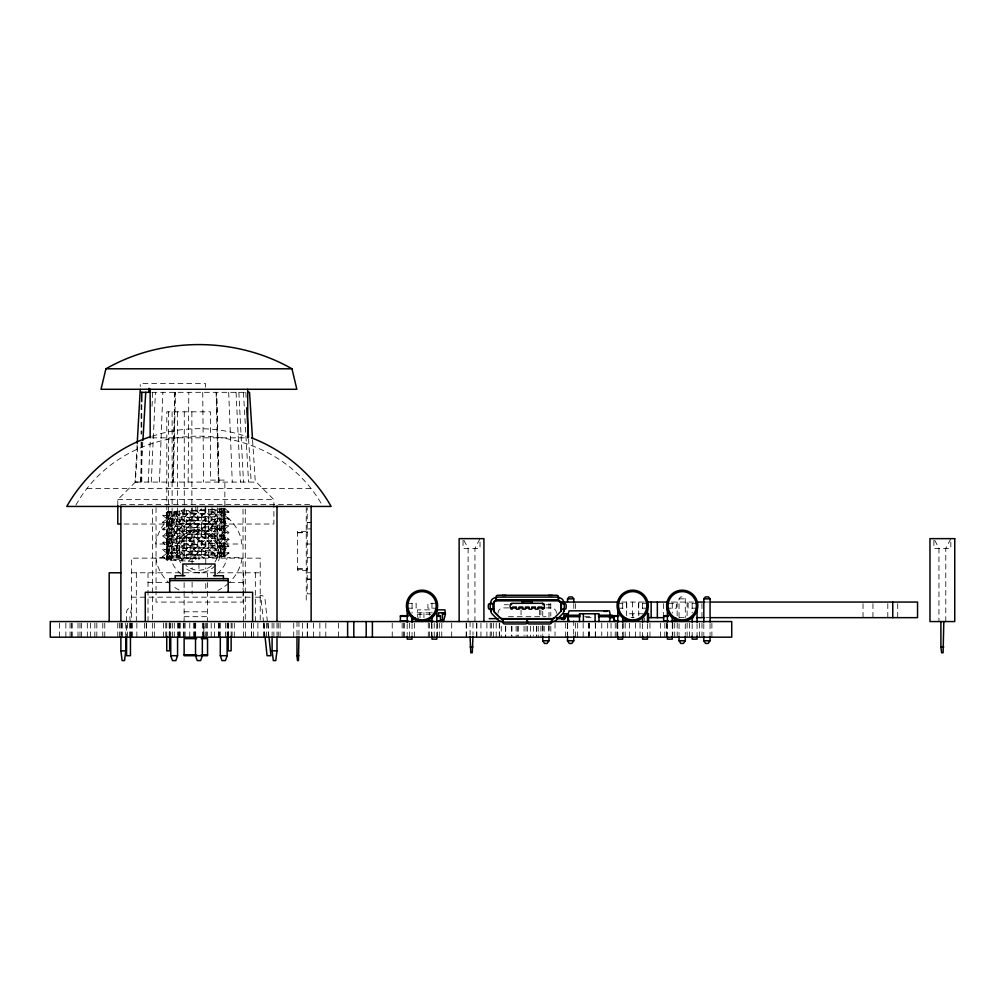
<?xml version="1.0" encoding="UTF-8"?>
<svg xmlns="http://www.w3.org/2000/svg" width="1005" height="1005" viewBox="0 0 1005 1005"><rect width="100%" height="100%" fill="white"/><g stroke="black" fill="none" stroke-linecap="round" stroke-linejoin="round"><path stroke-width="0.75" stroke-dasharray="5 3.75" d="M188.161 482.086L188.789 392.327M173.375 482.086L175.448 392.327M159.443 482.086L162.848 392.327M151.265 482.086L155.436 392.327M148.212 482.086L150.273 440.303M152.031 406.259L152.697 392.327M137.132 444.989L135.059 482.048L141.793 482.048L141.78 441.836M140.499 482.086L142.836 441.848M117.786 505.741L117.786 499.648L135.361 482.086L137.735 444.939M195.837 554.735L195.837 561.569L166.566 559.86L166.566 512.06L167.559 512.336C162.735 532.55 182.86 546.356 195.837 558.152L162.659 556.443L167.559 552.75L224.102 549.898L229.002 546.205L224.102 542.499L167.559 539.66L162.659 535.954L167.559 532.261L224.102 529.409L229.002 525.716L224.102 522.01L167.559 519.17L162.659 515.465L167.559 511.771L224.856 508.706M181.202 561.004C196.201 544.559 221.967 532.939 225.095 508.643L229.002 512.06L224.102 515.753L167.559 518.593L162.659 522.298L167.559 525.992L224.102 528.844L229.002 532.537L225.095 535.954L167.559 539.082L162.659 542.788L167.559 546.481L224.102 549.333L229.002 553.026L224.102 556.732L166.566 559.86C169.418 536.369 194.066 524.824 208.688 509.146L208.688 557.649M224.102 556.154C228.939 535.941 208.814 522.148 195.837 510.352L229.002 512.06L162.659 515.465L229.002 518.882L224.102 522.587L167.559 525.427L162.659 529.133L167.559 532.826L224.102 535.678L229.002 539.371L224.102 543.064L167.559 545.916L162.659 549.609L166.566 553.026L225.095 556.443L225.095 508.643M418.67 620.11L417.113 614.256L417.577 609.859L432.778 609.859M218.487 560.803C234.353 517.248 160.21 521.118 180.523 562.787M166.566 559.86L162.659 556.443L229.002 553.026L162.659 549.609L229.002 546.205L162.659 542.788L229.002 539.371L162.659 535.954L229.002 532.537L162.659 529.133L229.002 525.716L162.659 522.298L229.002 518.882L224.102 515.188L170.486 512.625C159.393 529.949 175.259 547.863 188.262 558.441M167.559 560.149C176.666 537.964 200.083 527.085 215.007 509.435L215.007 557.373M223.374 510C213.362 531.796 189.92 542.637 175.134 560.715M221.175 555.878C232.281 538.542 216.402 520.64 203.412 510.063M75.852 505.163C127.736 412.527 271.853 413.407 322.881 506.445M175.134 512.902C160.901 526.394 167.119 547.863 181.202 558.717M170.486 560.426C183.463 540.275 206.553 529.447 220.007 509.711M216.527 555.589C230.773 542.11 224.542 520.64 210.472 509.774M679.041 617.472L679.041 598.842L680.599 596.92L683.727 596.92L685.284 598.842L685.284 617.472M181.202 513.191C167.119 524.057 160.901 545.514 175.134 559.006M210.472 555.313C224.542 544.446 230.773 522.977 216.527 509.497M188.262 513.48C175.259 524.057 159.393 541.959 170.486 559.295M203.412 555.024C216.402 544.446 232.281 526.545 221.175 509.208M188.262 561.28C202.495 547.097 229.153 532.901 224.102 508.919M215.246 565.526C207.432 574.307 192.922 575.061 184.242 567.147M152.069 436.27C182.244 426.158 215.623 426.158 245.798 436.27M151.906 392.327L246.162 392.327M151.818 437.841L246.049 437.841M135.361 482.086L256.313 482.086L273.888 499.648L273.888 524.032L123.565 524.032M87.033 488.531L310.846 488.531M117.786 499.648L273.888 499.648M120.889 504.497L311.135 504.497M307.228 522.424L311.135 522.424M307.228 522.562L311.135 522.562M307.228 528.919L311.135 528.919M306.249 531.344L297.467 531.344L297.467 570.325L306.249 570.325M297.467 532.663L307.228 532.663M297.467 532.725L307.228 532.725M307.228 544.007L311.135 544.007M307.228 557.662L311.135 557.662M297.467 568.943L307.228 568.943M297.467 569.006L307.228 569.006M131.441 572.787L180.988 572.787M184.129 572.787L260.22 572.787M307.228 572.762L311.135 572.762M307.228 579.106L311.135 579.106M307.228 579.244L311.135 579.244M148.024 582.548L168.425 582.548M229.517 582.548L243.637 582.548M311.135 593.842L307.228 593.842L307.228 507.827M131.441 597.171L253.888 597.171M255.345 597.171L260.22 597.171M679.041 598.842L685.284 598.842M621.718 602.058L644.959 602.058M671.378 602.058L693.437 602.058M704.43 602.058L709.392 602.058M407.188 603.314L416.133 603.314L416.133 608.188L408.407 608.188M435.63 603.314L427.916 603.314L427.916 608.188L435.63 608.188M617.824 603.314L626.768 603.314L626.768 608.188L617.824 608.188M647.484 603.314L638.552 603.314L638.552 608.188L647.484 608.188M668.614 603.314L676.327 603.314L676.327 608.188L668.614 608.188M697.055 603.314L688.111 603.314L688.111 608.188L695.837 608.188M504.133 604.734L508.442 604.734M546.067 604.734L550.376 604.734L550.376 600.638M508.693 607.912L503.354 607.912A5.364 5.364 0 0 0 497.99 613.276M545.816 607.912L551.155 607.912A5.364 5.364 0 0 1 556.519 613.276M184.129 611.806L207.545 611.806M417.113 612.786L432.728 612.786M643.187 613.766L629.042 613.766L629.042 616.882M417.113 614.256L431.258 614.256M184.129 616.693L207.545 616.693M508.48 616.693L546.029 616.693M584.722 616.693L592.422 616.693M586.103 617.66L592.297 617.66M631.014 617.66L634.117 617.66M679.217 617.66L684.606 617.66M705.874 617.66L709.141 617.66M167.559 512.336L170.486 512.625M188.262 510.628C201.854 523.994 222.997 535.451 225.095 556.443M203.412 557.863C189.807 544.509 168.664 533.039 166.566 512.06M181.202 510.917C195.636 525.854 216.037 536.657 224.102 556.732M210.472 557.587C196.038 542.65 175.636 531.833 167.559 511.771M175.134 511.206C189.179 527.776 209.178 538.63 221.175 557.009M216.527 557.298C202.482 540.715 182.483 529.861 170.486 511.482M167.559 559.571C162.546 536.532 187.533 522.424 201.503 508.857L201.503 557.938M267.38 621.731L265.106 600.098A4.874 4.874 0 0 0 260.22 595.224L259.968 599.106L261.187 599.972L263.486 621.806M267.544 623.276L268.838 635.637M263.649 623.351L264.943 635.675M252.607 440.303L255.295 482.086M245.81 392.327L246.275 400.065M248.587 438.758L251.175 482.086M243.461 392.327L248.574 482.086M238.851 392.327L243.499 482.086M236.075 392.327L240.434 482.086M228.7 392.327L232.268 482.086M216.1 392.327L218.336 482.086M202.721 392.327L203.575 482.086M945.78 621.567L945.78 548.391L950.843 538.642L950.843 548.391L933.871 548.391L933.871 538.642L938.946 548.391L938.946 621.567M897.716 603.616L897.716 617.66M887.804 603.616L887.804 617.66M872.943 603.616L872.943 617.66M863.031 603.616L863.031 617.66M711.892 623.125L711.892 637.183M710.058 623.678L710.058 634.544M703.814 623.678L703.814 634.544M701.98 623.125L701.98 637.183M701.955 603.616L701.955 617.66M699.505 623.125L699.505 637.183M697.055 623.716L697.055 636.052M692.169 603.314L692.169 613.125M692.169 623.716L692.169 636.052M689.593 623.125L689.593 637.183M687.119 623.125L687.119 637.183M687.081 602.058L687.081 617.66M685.284 623.678L685.284 634.544M679.041 623.678L679.041 634.544M677.169 602.058L677.169 617.66M677.207 623.125L677.207 637.183M674.732 623.125L674.732 637.183M672.747 623.125L672.747 637.183M672.27 603.314L672.27 613.125M672.27 623.716L672.27 634.544M667.383 623.716L667.383 634.544M666.792 623.125L666.792 637.183M666.554 623.125L666.554 637.183M664.82 623.125L664.82 637.183M663.539 603.616L663.539 614.545M660.599 623.125L660.599 637.183M649.946 623.125L649.946 637.183M647.484 623.716L647.484 636.052M644.645 617.861L644.645 620.588M642.61 603.314L642.61 610.06M642.61 623.716L642.61 636.052M640.034 623.125L640.034 637.183M638.765 602.058L638.765 617.66M635.575 623.125L635.575 637.183M632.936 613.766L632.936 617.861M632.56 602.058L632.56 617.66M629.62 623.125L629.62 637.183M626.366 602.058L626.366 617.66M625.16 623.125L625.16 637.183M623.188 623.125L623.188 637.183M622.698 603.314L622.698 610.06M622.698 623.716L622.698 634.544M617.824 623.716L617.824 634.544M617.233 623.125L617.233 637.183M616.995 623.125L616.995 637.183M615.248 623.125L615.248 637.183M611.04 623.125L611.04 637.183M607.698 623.125L607.698 637.183M601.756 623.125L601.756 635.612M595.425 623.125L595.425 637.183M595.299 623.125L595.299 637.183M589.345 623.125L589.345 635.612M589.118 623.125L589.118 637.183M588.402 623.125L588.402 637.183M583.164 623.125L583.164 637.183M577.674 623.125L577.674 637.183M575.564 603.616L575.564 609.859M575.601 623.125L575.601 637.183M573.767 603.503L573.767 609.708M573.767 620.575L573.629 637.183M567.674 623.125L567.674 637.183M567.524 623.678L567.524 634.544M565.689 623.125L565.689 637.183M555.036 623.125L555.036 635.612M550.828 626.253L550.828 634.055M550.79 603.616L550.79 616.103M548.994 603.503L548.994 617.472M548.994 625.236L548.994 634.544M548.843 626.253L548.843 634.055M544.195 626.253L544.195 634.055M542.888 626.253L542.888 634.055M542.75 611.266L542.75 617.472M542.75 625.236L542.75 634.544M540.878 609.859L540.878 617.66M540.916 626.253L540.916 637.183M539.635 609.859L539.635 616.103M538.253 626.253L538.253 637.183M536.695 626.253L536.695 637.183M536.456 626.253L536.456 635.612M533.354 626.253L533.354 635.612M530.502 626.253L530.502 637.183M527.411 626.253L527.411 637.183M526.042 626.253L526.042 635.612M524.057 626.253L524.057 635.612M521.055 609.859L521.055 617.66M518.115 626.253L518.115 637.183M517.864 626.253L517.864 635.612M516.13 626.253L516.13 637.183M511.909 626.253L511.909 637.183M511.671 626.253L511.671 635.612M505.716 626.253L505.716 637.183M505.477 626.253L505.477 637.183M501.256 626.253L501.256 637.183M499.523 623.125L499.523 635.612M499.284 623.125L499.284 637.183M496.194 623.125L496.194 637.183M493.329 623.125L493.329 637.183M491.345 623.125L491.345 635.612M490.239 623.125L490.239 637.183M486.885 623.125L486.885 637.183M480.943 623.125L480.943 637.183M476.885 623.125L476.885 637.183M476.483 623.125L476.483 637.183M474.938 621.567L474.938 548.391L480.013 538.642L480.013 548.391L463.041 548.391L463.041 538.642L468.104 548.391L468.104 621.567M472.991 623.062L472.991 634.997M470.064 621.567L470.064 634.997M466.571 623.125L466.571 637.183M466.157 623.125L466.157 637.183M451.697 623.125L451.697 637.183M441.785 623.125L441.785 637.183M439.311 623.125L439.311 637.183M437.326 623.125L437.326 637.183M436.848 623.716L436.848 636.052M434.235 623.125L434.235 637.183M431.974 603.314L431.974 613.125M431.974 623.716L431.974 636.052M431.371 623.125L431.371 637.183M429.399 623.125L429.399 637.183M429.311 612.786L429.311 615.223M428.281 623.125L428.281 637.183M423.947 612.786L423.947 619.809M420.04 612.786L420.04 619.859M414.525 623.125L414.525 637.183M412.075 603.314L412.063 613.125M412.063 623.716L412.063 634.544M409.45 623.125L409.45 637.183M407.188 623.716L407.188 634.544M404.613 623.125L404.613 637.183M403.507 623.125L403.507 637.183M402.138 623.125L402.138 637.183M392.226 623.125L392.226 637.183M338.446 623.125L338.446 637.183M325.808 623.125L325.808 637.183M319.866 623.125L319.866 637.183M313.422 623.125L313.422 637.183M307.467 623.125L307.467 637.183M307.228 623.125L307.228 637.183M306.249 507.588L306.249 602.083M302.405 623.125L302.405 637.183M298.937 621.567L298.937 635.537M296.99 621.567L296.99 635.537M293.711 623.125L293.711 637.183M280.094 623.125L280.094 637.183M278.234 623.125L278.234 637.183M276.991 623.113L276.991 635.436M273.888 623.125L273.888 637.183M272.104 623.113L272.104 635.436M268.322 623.125L268.322 637.183M266.463 623.125L266.463 637.183M264.127 623.125L264.127 637.183M263.863 623.125L263.863 637.183M260.22 620.047L260.22 558.152L131.441 558.152L131.441 621.567M257.908 623.125L257.908 637.183M255.345 572.787L255.345 621.567M253.448 623.125L253.448 637.183M251.614 623.125L251.614 637.183M251.476 623.125L251.476 637.183M245.522 623.125L245.522 637.183M245.283 509.171L245.283 621.567M243.637 572.787L243.637 621.567M243.537 623.125L243.537 637.183M243.022 509.133L243.022 589.696M243.022 591.241L243.022 602.083L156.051 602.083L156.051 591.241M234.303 623.125L234.303 637.183M232.105 623.125L232.105 637.183M231.125 623.037L231.125 636.203M228.675 623.125L228.675 637.183M228.198 623.037L228.198 637.183M228.06 623.125L228.06 637.183M227.13 623.125L227.13 635.537M225.522 623.125L225.522 637.183M224.856 505.703L224.856 480.101L210.472 480.101L210.472 411.811L166.817 411.811L166.817 558.152M224.856 508.568L224.856 558.152M224.354 508.43L224.354 556.657M223.374 508.279L223.374 556.795M221.917 508.141L221.917 556.946M220.296 623.125L220.296 635.537M220.007 508.002L220.007 557.084M219.379 623.125L219.379 637.183M218.763 623.125L218.763 637.183M218.449 623.125L218.449 637.183M217.696 507.852L217.696 557.222M214.542 623.125L214.542 637.183M211.992 507.575L211.992 557.511M211.213 623.125L211.213 637.183M207.545 572.787L207.545 576.971M207.545 582.548L207.545 621.567M207.545 623.125L207.545 635.625M206.565 623.125L206.565 637.183M205.761 507.701L205.761 522.424L212.545 524.924A29.271 29.271 0 0 1 226.879 542.135L227.205 544.007L241.941 544.007L240.66 537.185A43.906 43.906 0 0 0 212.143 508.97M205.761 532.725L205.761 569.006M205.761 583.528L205.761 590.89M205.535 387.201L205.535 383.546L140.248 383.546L140.248 386.473M205.183 507.286L205.183 557.8M205.259 623.125L205.259 637.183M203.274 623.125L203.274 637.183M202.344 623.125L202.344 635.537M198.94 528.555L198.94 573.704M197.734 506.997L197.734 558.077M195.837 506.935L195.837 513.756M195.711 623.125L195.711 637.183M195.523 623.125L195.523 635.537M194.593 623.125L194.593 637.183M194.053 623.125L194.053 637.183M193.927 510.414L193.927 558.152M193.978 623.125L193.978 637.183M192.106 507.827L192.106 522.562L190.234 522.889A29.271 29.271 0 0 0 173.023 537.223L170.523 544.007L155.8 544.007L155.976 541.795A43.906 43.906 0 0 1 185.284 509.108M192.106 532.663L192.106 568.943M192.106 582.184L192.106 593.968M191.88 411.811L191.88 558.152M190.159 510.565L190.159 558.152M189.769 623.125L189.769 637.183M186.49 510.703L186.49 558.152M185.096 623.125L185.096 637.183M184.267 411.811L184.267 558.152M184.129 582.548L184.129 621.567M184.129 623.125L184.129 638.64M183.325 623.125L183.325 637.183M182.973 510.841L182.973 558.152M180.234 623.125L180.234 637.183M179.681 510.992L179.681 558.152M179.418 623.125L179.418 637.183M179.116 623.125L179.116 637.183M178.501 623.125L178.501 637.183M177.508 411.811L177.508 558.152M177.571 623.125L177.571 635.537M176.654 511.13L176.654 558.152M174.28 623.125L174.28 637.183M173.965 511.269L173.965 558.152M172.345 623.125L172.345 637.183M172.106 411.811L172.106 558.152M171.654 511.419L171.654 558.152M170.737 623.125L170.737 635.537M169.757 511.558L169.757 558.152M169.807 623.125L169.807 637.183M169.669 623.037L169.669 637.183M169.192 623.125L169.192 637.183M168.451 411.811L168.451 504.686M168.451 506.231L168.3 558.152M167.307 511.847L167.307 558.152M166.742 623.037L166.742 636.203M165.762 623.125L165.762 637.183M163.564 623.125L163.564 637.183M156.051 507.588L156.051 589.696M154.33 623.125L154.33 637.183M152.597 509.171L152.597 620.01M152.345 623.125L152.345 637.183M148.024 572.787L148.024 621.567M146.403 623.125L146.403 635.612M146.253 623.125L146.253 637.183M144.418 623.125L144.418 637.183M141.793 404.701L141.78 434.097M141.115 404.701L141.115 434.097M141.115 441.836L141.115 482.048M136.868 623.125L136.868 637.183M136.316 572.787L136.316 621.567M132.421 623.125L132.421 637.183M131.416 623.125L131.416 637.183M130.914 623.125L130.914 637.183M130.462 621.567C128.565 615.65 131.605 611.907 131.441 607.422A4.874 4.874 0 0 0 126.567 612.296L126.567 635.537M130.462 623.125L130.462 635.537M129.545 623.125L129.545 637.183M127.572 623.125L127.572 637.183M125.763 623.113L125.763 635.436M122.673 623.125L122.673 637.183M121.618 623.125L121.618 635.612M120.889 623.113L120.889 635.436M119.633 623.125L119.633 637.183M117.773 623.125L117.773 637.183M104.771 623.125L104.771 637.183M102.786 623.125L102.786 637.183M96.832 623.125L96.832 637.183M94.859 623.125L94.859 637.183M90.638 623.125L90.638 637.183M87.309 623.125L87.309 637.183M81.355 623.125L81.355 637.183M79.985 623.125L79.985 637.183M78.001 623.125L78.001 637.183M72.059 623.125L72.059 637.183M71.807 623.125L71.807 637.183M70.074 623.125L70.074 637.183M65.865 623.125L65.865 637.183M59.421 623.125L59.421 637.183M217.067 573.805A29.271 29.271 0 0 0 224.844 564.446L227.344 557.662L242.067 557.662L241.891 559.873A43.906 43.906 0 0 1 229.643 582.209M181.44 574.295A29.271 29.271 0 0 1 170.988 559.534L170.662 557.662L155.926 557.662L157.207 564.483A43.906 43.906 0 0 0 169.619 583.516M228.6 583.202A43.906 43.906 0 0 1 217.909 590.425M179.078 589.998A43.906 43.906 0 0 1 171.817 585.362M215.02 561.883A19.51 19.51 0 0 0 207.796 533.454C201.628 530.439 194.141 530.828 188.312 534.472A19.51 19.51 0 0 0 182.571 561.456M211.603 565.677A19.51 19.51 0 0 1 209.555 567.197C203.739 570.84 196.251 571.242 190.071 568.214A19.51 19.51 0 0 1 185.875 565.338M174.92 392.327L172.76 482.086L174.971 392.327M218.889 482.086L216.628 392.327L218.864 482.086M203.889 637.183L203.889 623.125L203.814 637.183"/><path stroke-width="1.5" d="M137.22 443.444L140.248 389.4M142.924 440.303L145.738 392.327M298.937 637.095L298.447 660.587L297.467 660.587L296.99 655.712L296.99 637.095M125.763 636.969L125.763 650.838L124.545 660.587L122.108 660.587L120.889 650.838L120.889 636.969M276.991 636.969L276.991 650.838L275.759 660.587L273.322 660.587L272.104 650.838L272.104 636.969M472.991 636.492L472.25 652.785L470.792 652.785L470.064 636.492M943.821 621.567L943.092 652.785L941.622 652.785L940.894 646.931L940.894 621.567M105.914 368.797L101.015 389.287L296.852 389.287L291.965 368.797C235.421 336.524 162.446 336.524 105.914 368.797L291.965 368.797M443.456 621.567L445.403 614.256L444.939 609.859L437.338 609.859M609.369 621.567L610.701 616.693L609.369 610.839L569.094 610.839L567.775 615.223M177.571 637.095L177.571 655.712L175.862 660.587L172.445 660.587L170.737 655.712L170.737 637.095M227.13 637.095L227.13 655.712L225.422 660.587L222.005 660.587L220.296 655.712L220.296 637.095M563.792 619.733L565.275 617.497A1.822 1.822 0 0 1 566.795 616.693L580.036 616.693M548.994 636.102L548.994 640.763L547.097 643.439L544.496 643.439L542.75 640.763L542.75 636.102M573.767 636.102L573.767 640.763L571.883 643.439L569.27 643.439L567.524 640.763L567.524 636.102M685.284 636.102L685.284 640.763L683.4 643.439L680.787 643.439L679.041 640.763L679.041 636.102M710.058 636.102L710.058 640.763L708.173 643.439L705.573 643.439L703.814 640.763L703.814 636.102M567.524 601.945L567.524 598.842L569.081 596.92L572.209 596.92L573.767 598.842L573.767 601.945M703.814 622.133L703.814 598.842L705.384 596.92L708.5 596.92L710.058 598.842L710.058 622.133M510.854 608.502L511.608 607.749M542.901 604.746L543.655 604.005M552.587 618.64A2.437 2.437 0 0 0 554.308 617.924L560.2 612.032A2.437 2.437 0 0 0 560.916 610.311L560.916 603.025A2.437 2.437 0 0 0 558.479 600.588L558.479 596.794A1.947 1.52 0 0 0 556.519 595.274L497.99 595.274A1.947 1.52 0 0 0 496.03 596.794L496.03 600.588A2.437 2.437 0 0 0 493.593 603.025L493.819 611.329L493.593 610.311A2.437 2.437 0 0 0 494.309 612.045L500.201 617.924A2.437 2.437 0 0 0 501.922 618.64M150.637 436.66C115.11 448.243 85.224 474.146 66.745 506.445L331.122 506.445C313.434 475.202 285.043 450.768 251.552 437.841M141.115 392.327L149.645 392.327M247.758 392.327L249.529 392.327L252.506 438.758M120.437 524.032L117.786 524.032L117.786 505.741M120.889 572.787L109.181 572.787L109.181 621.567M184.945 575.714L175.184 575.714L175.184 578.641M213.575 575.714L223.424 575.714L223.412 578.641M169.669 580.589L228.198 580.589M567.524 598.842L573.767 598.842M703.814 598.842L710.058 598.842M496.03 600.098L558.479 600.098M496.03 600.462L558.479 600.462M523.253 601.141L531.256 601.141M523.253 601.656L531.256 601.656M559.772 602.058L618.628 602.058M646.504 602.058L668.338 602.058M696.465 602.058L704.43 602.058M710.573 602.058L917.54 602.058L917.54 617.66L710.573 617.66M493.593 603.515L489.824 603.515A1.947 1.508 -90 0 0 488.33 605.475L488.33 607.422A1.947 1.508 90 0 0 489.824 609.369L493.593 609.369M560.916 603.515L564.684 603.515A1.947 1.508 90 0 1 566.179 605.475L566.179 607.422A1.947 1.508 -90 0 1 564.684 609.369L560.916 609.369M512.764 608.012L516.382 608.012M519.108 608.012L522.713 608.012M525.452 608.012L529.057 608.012M531.796 608.012L535.401 608.012M538.127 608.012L541.745 608.012M603.729 611.354L606.806 611.354M445.403 612.786L438.582 612.786L438.582 615.223M442.476 614.256L445.403 614.256M580.036 615.223L566.519 615.236A3.291 3.291 0 0 0 564.22 616.467L562.586 618.904A2.789 2.789 0 0 1 561.921 619.608M598.427 615.223L611.945 615.236A3.291 3.291 0 0 1 614.243 616.467L614.394 616.668M408.005 615.688L400.392 615.688L400.392 621.567M437.401 615.688L440.441 615.688L440.441 621.567M618.691 615.688L614.118 615.688L614.118 621.567M668.25 615.688L663.677 615.688L663.677 621.567M400.392 616.341L408.005 616.341M437.401 616.341L440.441 616.341M614.118 616.341L618.691 616.341M663.677 616.341L668.25 616.341M598.427 616.693L611.668 616.693A1.822 1.822 0 0 1 613.188 617.497L614.671 619.733M556.67 617.66L564.421 617.66M609.332 617.66L613.98 617.66M648.049 617.66L663.627 617.66M690.196 617.66L693.437 617.66M696.465 617.66L704.43 617.66M489.209 618.64L498.204 618.64M501.018 618.64L553.491 618.64M556.305 618.64L565.3 618.64M502.864 619.13L527.16 619.13M527.349 619.13L551.644 619.13M440.529 620.11L442.476 620.11M400.392 620.914L408.005 620.914M432.828 620.914L428.268 620.914L428.268 621.567M437.401 620.914L440.441 620.914M614.118 620.914L618.691 620.914M623.251 620.914L626.291 620.914L626.291 621.567M663.677 620.914L668.25 620.914M671.29 620.914L675.863 620.914M502.864 621.567L50.25 621.567L50.25 637.183L731.728 637.183L731.728 621.567L551.28 621.567M196.616 638.64L184.129 638.64L184.129 655.712L207.545 655.712L207.545 638.64L201.302 638.64M542.75 640.763L548.994 640.763M567.524 640.763L573.767 640.763M679.041 640.763L685.284 640.763M703.814 640.763L710.058 640.763M470.064 646.931L472.991 646.931M940.894 646.931L943.821 646.931M120.889 650.838L125.763 650.838M272.104 650.838L276.991 650.838M184.129 654.77L196.616 654.77M201.302 654.77L207.545 654.77M170.737 655.712L177.571 655.712M220.296 655.712L227.13 655.712M296.99 655.712L298.937 655.712M542.901 607.749L543.655 608.502M510.854 604.005L511.608 604.746M494.36 612.02L500.214 617.874A2.437 2.437 0 0 0 501.947 618.59M567.775 616.693L569.094 621.567M269.001 637.183L270.961 655.712L267.066 655.712L265.106 637.22M246.728 407.804L248.486 437.2M892.767 602.058L892.767 617.66M697.055 603.314L697.055 622.296M697.055 636.052L697.055 639.13L692.169 639.13L692.169 636.052M692.169 616.178L692.169 622.296M675.863 617.861L675.863 621.567M672.27 616.178L672.27 622.296M672.27 636.052L672.27 639.13L667.383 639.13L667.383 636.052M667.383 607.095L667.383 622.296M657.345 602.058L657.345 617.66M651.152 602.058L651.152 617.66M648.552 613.766L648.552 621.567M647.484 609.646L647.484 622.296M647.484 636.052L647.484 639.13L642.61 639.13L642.61 636.052M642.61 617.547L642.61 622.296M622.698 617.547L622.698 622.296M622.698 636.052L622.698 639.13L617.824 639.13L617.824 636.052M617.824 609.646L617.824 622.296M598.993 621.567L598.993 613.766L579.47 613.766L579.47 621.567M595.086 613.766L595.086 621.567M583.377 613.766L583.377 621.567M567.888 621.567L567.888 613.766L563.981 613.766L563.981 618.439M563.843 603.515L563.843 603.025A5.364 5.364 0 0 0 558.479 597.661M563.843 608.528L563.742 611.329L563.843 610.311A5.364 5.364 0 0 1 562.272 614.105L556.381 619.997A5.364 5.364 0 0 1 552.587 621.567M561.38 603.515L561.38 609.369M551.644 618.64L551.644 622.434A1.947 1.52 0 0 1 549.697 623.954L529.308 623.954A1.947 1.52 0 0 1 527.349 622.434L527.349 621.567M532.235 600.638L532.235 603.327M531.256 600.588L531.256 603.327M527.349 618.64L527.349 620.613A1.947 1.52 0 0 0 529.308 622.133L549.697 622.133A1.947 1.52 0 0 0 551.644 620.613M527.16 618.64L527.16 620.613A1.947 1.52 0 0 1 525.2 622.133L504.812 622.133A1.947 1.52 0 0 1 502.864 620.613M527.16 621.567L527.16 622.434A1.947 1.52 0 0 1 525.2 623.954L504.812 623.954A1.947 1.52 0 0 1 502.864 622.434L502.864 618.64M523.253 600.588L523.253 603.327M522.273 600.638L522.273 603.327M493.643 610.299L493.643 604.055A3.417 3.417 0 0 1 497.06 600.638L557.448 600.638A3.417 3.417 0 0 1 560.865 604.055M493.128 603.515L493.128 609.369M490.666 603.515L490.666 603.025A5.364 5.364 0 0 1 496.03 597.661M490.666 608.528L490.767 611.329L490.666 610.311A5.364 5.364 0 0 0 492.236 614.105L498.128 619.997A5.364 5.364 0 0 0 501.922 621.567M483.92 621.567L483.92 538.642L459.134 538.642L459.134 621.567M442.476 612.786L442.476 621.567M436.848 603.314L436.848 622.296M436.848 636.052L436.848 639.13L431.974 639.13L431.974 636.052M431.974 616.178L431.974 622.296M412.565 617.158L412.565 621.567M412.063 616.178L412.063 622.296M412.063 636.052L412.063 639.13L407.188 639.13L407.188 636.052M407.188 603.314L407.188 604.633M407.188 606.166L407.188 622.296M372.403 621.567L372.403 637.183M366.209 621.567L366.209 637.183M353.81 621.567L353.81 637.183M347.617 621.567L347.617 637.183M311.135 506.055L311.135 621.567M276.991 506.055L276.991 621.567M252.594 621.567L252.594 592.297L145.273 592.297L145.273 621.567M247.72 389.287L247.72 437.841M231.125 636.203L231.125 650.838L228.198 650.838L228.198 636.203M228.198 592.297L228.198 578.641L169.669 578.641L169.669 592.297M215.007 575.714L215.007 564.006L182.86 564.006L182.86 575.714M202.344 637.095L202.344 655.712L200.648 660.587L197.231 660.587L195.523 655.712L195.523 637.095M169.669 636.203L169.669 650.838L166.742 650.838L166.742 636.203M150.16 389.287L150.16 437.841M148.903 388.42L148.903 392.327M141.78 392.327L141.78 401.611M130.462 637.095L130.462 655.712L126.567 655.712L126.567 637.095M120.889 506.055L120.889 621.567M562.813 609.369A1.947 1.508 -90 0 0 564.308 607.422L564.308 605.475A1.947 1.508 90 0 0 562.813 603.515M491.696 609.369A1.947 1.508 90 0 1 490.201 607.422L490.201 605.475A1.947 1.508 -90 0 1 491.696 603.515M554.295 617.874A2.437 2.437 0 0 1 552.562 618.59M552.398 595.45A1.947 0.98 0 0 0 551.883 595.425L548.956 595.425A1.947 0.98 0 0 0 548.454 595.45M506.055 595.45A1.947 0.98 0 0 0 505.553 595.425L502.626 595.425A1.947 0.98 0 0 0 502.111 595.45M496.03 598.628A1.947 1.52 0 0 1 497.99 597.096L556.519 597.096A1.947 1.52 0 0 1 558.479 598.628M560.916 610.311L560.69 611.329L560.916 610.311M954.75 538.642L929.964 538.642L929.964 621.567L954.75 621.567L954.75 538.642M542.373 603.327L512.135 603.327A1.947 1.947 0 0 0 510.176 605.274L510.176 607.221A1.947 1.947 0 0 0 512.135 609.181L512.764 607.033L516.382 607.033L516.382 609.181L519.108 609.181L519.108 607.033L522.713 607.033L522.713 609.181L525.452 609.181L525.452 607.033L529.057 607.033L529.057 609.181L531.796 609.181L531.796 607.033L535.401 607.033L535.401 609.181L538.127 609.181L538.127 607.033L541.745 607.033L542.373 609.181A1.947 1.947 0 0 0 544.333 607.221L544.333 605.274A1.947 1.947 0 0 0 542.373 603.327M412.992 618.49A15.615 15.615 0 0 0 437.564 607.208A15.615 15.615 0 0 0 415.517 591.568A15.615 15.615 0 0 0 412.992 618.49M414.952 618A14.145 14.145 0 0 0 436.17 605.751A14.145 14.145 0 0 0 414.952 593.503A14.145 14.145 0 0 0 414.952 618M673.187 618.49A15.615 15.615 0 0 0 697.759 607.208A15.615 15.615 0 0 0 675.712 591.568A15.615 15.615 0 0 0 673.187 618.49M675.146 618A14.145 14.145 0 0 0 696.365 605.751A14.145 14.145 0 0 0 675.146 593.503A14.145 14.145 0 0 0 675.146 618M623.628 618.49A15.615 15.615 0 0 0 648.2 607.208A15.615 15.615 0 0 0 626.153 591.568A15.615 15.615 0 0 0 623.628 618.49M625.587 618A14.145 14.145 0 0 0 646.805 605.751A14.145 14.145 0 0 0 625.587 593.503A14.145 14.145 0 0 0 625.587 618"/></g></svg>
